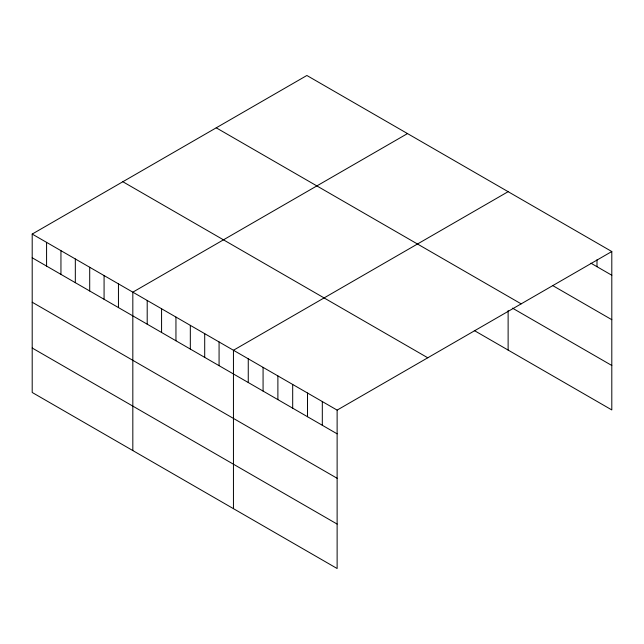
<?xml version="1.0" encoding="UTF-8"?>
<svg xmlns="http://www.w3.org/2000/svg" width="644" height="644" viewBox="0 0 644 644"><rect width="100%" height="100%" fill="white"/><g stroke="black" fill="none" stroke-linecap="round" stroke-linejoin="round"><path stroke-width="0.97" d="M32.2 234.07L337.126 410.115L337.126 568.515L32.2 392.47L32.2 234.07L306.874 75.485L611.8 251.53L611.8 409.93L474.298 330.549M407.499 133.582L132.825 292.167L132.825 450.559M508.124 191.679L233.45 350.264L233.45 508.655M337.126 410.115L611.8 251.53M590.894 263.179L611.8 275.246M552.56 285.493L611.8 319.69M216.231 127.818L521.157 303.863M512.479 308.146L611.8 365.486M122.843 181.737L427.769 357.782M32.2 257.785L337.126 433.831M32.2 302.229L337.126 478.275M32.2 348.018L337.126 524.071M596.988 259.782L596.988 266.697M508.124 310.569L508.124 350.078M322.314 401.566L322.314 425.281M307.502 393.017L307.502 416.724M292.69 384.46L292.69 408.175M277.886 375.911L277.886 399.626M263.074 367.362L263.074 391.077M248.262 358.813L248.262 382.528M219.073 341.964L219.073 365.671M204.703 333.664L204.703 357.372M190.326 325.365L190.326 349.072M175.949 317.065L175.949 340.773M161.572 308.766L161.572 332.473M147.202 300.466L147.202 324.173M118.448 283.867L118.448 307.582M104.078 275.568L104.078 299.283M89.701 267.268L89.701 290.983M75.324 258.969L75.324 282.684M60.947 250.669L60.947 274.384M46.577 242.369L46.577 266.085"/></g></svg>
